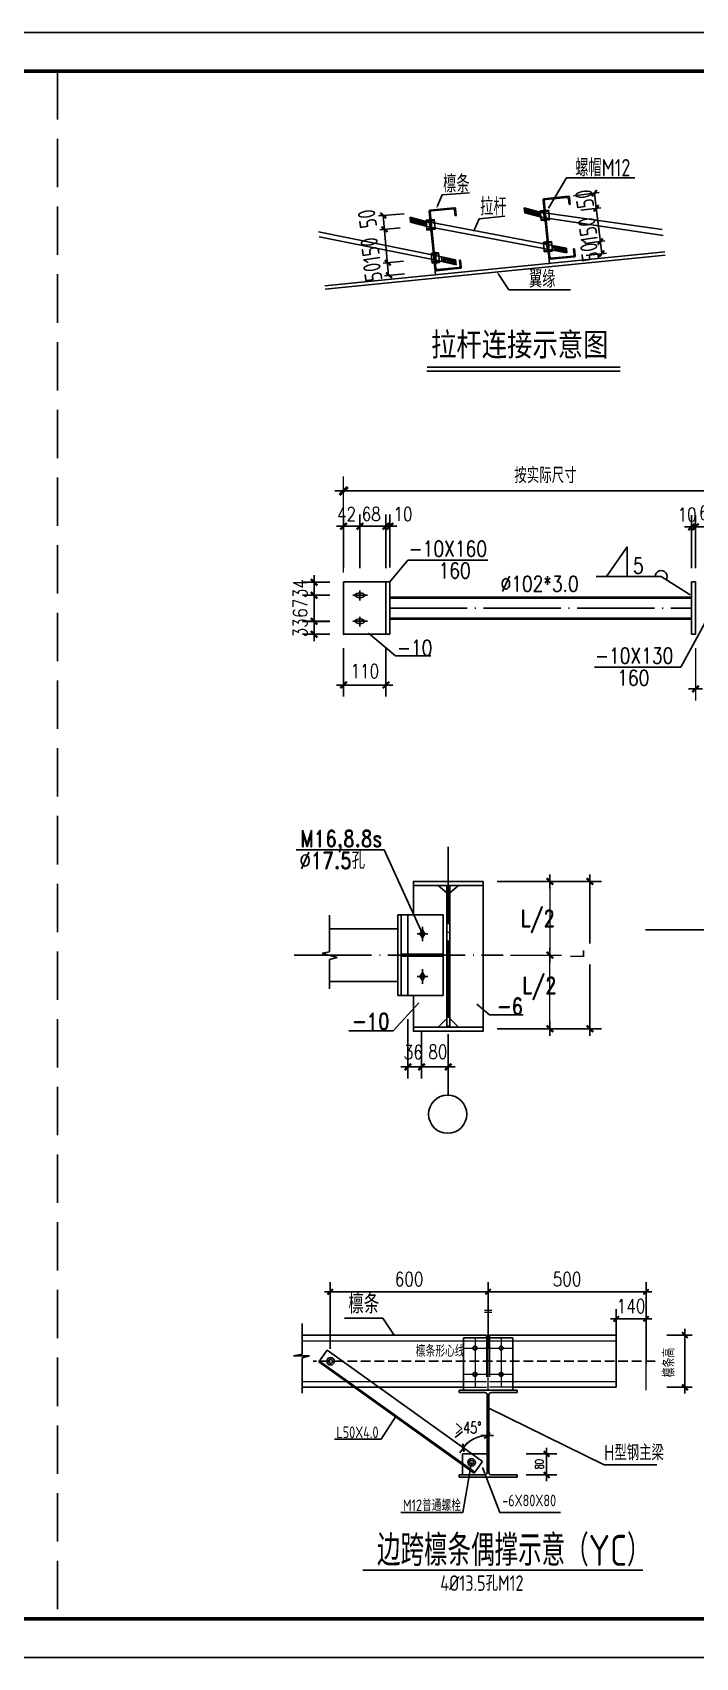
# Model space of a CAD drawing. Extents: x 69728788 to 149766163, y 20718153 to 43663798.
# Drawn here: x 74885297 to 74902431, y 20944646 to 20986646 of the extents above; entities that cross this region are included whole.
import ezdxf

# ---------------------------------------------------------------- set-up
doc = ezdxf.new("R2010")
doc.units = 0
doc.header["$LTSCALE"] = 1000
doc.header["$MEASUREMENT"] = 0
for name, pattern in [('CENTER', [2, 1.25, -0.25, 0.25, -0.25]), ('CENTERX2', [101.6, 63.5, -12.7, 12.7, -12.7]), ('DASH', [0.35, 0.25, -0.1]), ('DASHED2', [0.375, 0.25, -0.125]), ('DOTE', [2.42, 2, -0.2, 0.02, -0.2])]:
    doc.linetypes.add(name, pattern=pattern)
doc.layers.get('0').update_dxf_attribs({"linetype": 'CONTINUOUS'})
doc.layers.get('DEFPOINTS').update_dxf_attribs({"linetype": 'CONTINUOUS'})
for name, color, linetype in [('AXIS', 3, 'CONTINUOUS'), ('CENTER', 4, 'CENTER'), ('DOTE', 251, 'DOTE'), ('JC', 7, 'CONTINUOUS'), ('PUB_DIM', 3, 'CONTINUOUS'), ('PUB_TEXT', 7, 'CONTINUOUS'), ('PUB_TITLE', 4, 'CONTINUOUS'), ('一般文字', 6, 'CONTINUOUS'), ('卫浴', 7, 'CONTINUOUS'), ('尺寸', 3, 'CONTINUOUS')]:
    doc.layers.add(name, color=color, linetype=linetype)
doc.layers.add('系杆支撑', color=2, linetype='CONTINUOUS', lineweight=25)
doc.layers.add('轴线', color=1, linetype='CENTERX2', lineweight=13)
doc.styles.add('-楷体_GB2312', font='', dxfattribs={"width": 0.8})
doc.styles.add('_HZTXT', font='tssdeng.shx', dxfattribs={"width": 0.8, "bigfont": 'tssdchn.shx'})
doc.styles.add('DIM_FONT', font='SIMPLEX.shx', dxfattribs={"width": 0.8})
doc.styles.add('hztxt', font='romand_pkpm', dxfattribs={"bigfont": 'hztxt'})
doc.styles.add('TSSD_Dimension', font='Tssdeng.shx', dxfattribs={"width": 0.7, "bigfont": 'hztxt.shx'})
doc.styles.add('TSSD_Rein', font='atssdeng.shx', dxfattribs={"width": 0.7, "bigfont": 'atssdchn.shx'})
doc.styles.add('正文', font='romans.shx', dxfattribs={"width": 0.71, "bigfont": 'hztxt.shx'})
doc.styles.get('-楷体_GB2312').set_extended_font_data('SimSun')
doc.dimstyles.new('DIMN$0', dxfattribs={"dimtxt": 300, "dimasz": 1, "dimexe": 250, "dimexo": 300, "dimgap": 150, "dimtad": 1, "dimdec": 0, "dimdsep": 46, "dimtxsty": 'DIM_FONT', "dimblk": '_DIMX', "dimcen": 2.5, "dimclrt": 7, "dimadec": 0, "dimazin": 0, "dimtfac": 1, "dimtdec": 0, "dimtix": 1, "dimtmove": 2, "dimatfit": 3, "dimldrblk": '_DIMX', "dimfxl": 1, "dimtolj": 1, "dimtzin": 0, "dimarcsym": 0})
doc.dimstyles.new('副本(10)WGH', dxfattribs={"dimscale": 1.2, "dimtxt": 300, "dimasz": 1, "dimexe": 250, "dimexo": 300, "dimgap": 150, "dimtad": 1, "dimdec": 0, "dimlfac": 0.1, "dimzin": 0, "dimdsep": 46, "dimtxsty": 'DIM_FONT', "dimblk1": '_DIMX', "dimblk2": '_DIMX', "dimsah": 1, "dimcen": 0.09, "dimclrd": 3, "dimclre": 3, "dimclrt": 7, "dimadec": 0, "dimazin": 0, "dimtfac": 1, "dimtdec": 0, "dimtix": 1, "dimtmove": 2, "dimatfit": 3, "dimldrblk": '_DIMX', "dimfxl": 1, "dimtolj": 1, "dimtzin": 0, "dimarcsym": 0})

# ---------------------------------------------------------------- blocks, each defined once
blk = doc.blocks.new('_ArchTick')
at = {"color": 0, "linetype": 'ByBlock', "const_width": 0.4}
blk.add_lwpolyline([(-0.5, -0.5), (0.5, 0.5)], dxfattribs=at)
blk = doc.blocks.new('_DIMX')
blk.add_line((-150, 0), (150, 0))
at = {"const_width": 50}
blk.add_lwpolyline([(-70, -70), (70, 70)], dxfattribs=at)
blk = doc.blocks.new('*D445')
at = {"layer": 'DEFPOINTS', "color": 0, "ltscale": 100}
for p in [(74902331, 20973869), (74902331, 20972443), (74902431, 20972439)]:
    blk.add_point(p, dxfattribs=at)
at = {"layer": 'PUB_DIM', "color": 3, "lineweight": -2, "ltscale": 100}
for p, q in [((74902331, 20972803), (74902331, 20974169)), ((74902431, 20972799), (74902431, 20974169)), ((74902330, 20973869), (74902329, 20973869)), ((74902431, 20973869), (74902331, 20973869)), ((74902432, 20973869), (74902433, 20973869))]:
    blk.add_line(p, q, dxfattribs=at)
at = {"layer": 'PUB_DIM', "color": 3, "lineweight": -2, "ltscale": 100, "xscale": 1.2, "yscale": 1.2, "zscale": 1.2}
blk.add_blockref('_DIMX', (74902331, 20973869), dxfattribs=at)
at = {"layer": 'PUB_DIM', "color": 3, "lineweight": -2, "ltscale": 100, "xscale": 1.2, "yscale": 1.2, "zscale": 1.2, "rotation": 180}
blk.add_blockref('_DIMX', (74902431, 20973869), dxfattribs=at)
at = {"layer": 'PUB_DIM', "color": 7, "lineweight": 20, "ltscale": 100, "insert": (74902213, 20974184), "char_height": 360, "attachment_point": 5, "style": 'DIM_FONT'}
blk.add_mtext('\\A1;10', dxfattribs=at)
blk = doc.blocks.new('*D447')
at = {"layer": 'DEFPOINTS', "color": 0, "ltscale": 100}
for p in [(74902431, 20973869), (74902431, 20972439), (74903106, 20972439)]:
    blk.add_point(p, dxfattribs=at)
at = {"layer": 'PUB_DIM', "color": 3, "lineweight": -2, "ltscale": 100}
for p, q in [((74902431, 20972799), (74902431, 20974169)), ((74903106, 20972799), (74903106, 20974169)), ((74902430, 20973869), (74902428, 20973869)), ((74903106, 20973869), (74902431, 20973869)), ((74903107, 20973869), (74903108, 20973869))]:
    blk.add_line(p, q, dxfattribs=at)
at = {"layer": 'PUB_DIM', "color": 3, "lineweight": -2, "ltscale": 100, "xscale": 1.2, "yscale": 1.2, "zscale": 1.2}
blk.add_blockref('_DIMX', (74902431, 20973869), dxfattribs=at)
at = {"layer": 'PUB_DIM', "color": 3, "lineweight": -2, "ltscale": 100, "xscale": 1.2, "yscale": 1.2, "zscale": 1.2, "rotation": 180}
blk.add_blockref('_DIMX', (74903106, 20973869), dxfattribs=at)
at = {"layer": 'PUB_DIM', "color": 7, "lineweight": 20, "ltscale": 100, "insert": (74902768, 20974229), "char_height": 360, "attachment_point": 5, "style": 'DIM_FONT'}
blk.add_mtext('\\A1;68', dxfattribs=at)
blk = doc.blocks.new('*D448')
at = {"layer": 'DEFPOINTS', "color": 0, "ltscale": 100}
for p in [(74893337, 20971092), (74894432, 20971092), (74894432, 20969780)]:
    blk.add_point(p, dxfattribs=at)
at = {"layer": 'PUB_DIM', "color": 3, "lineweight": -2, "ltscale": 100}
for p, q in [((74893337, 20970732), (74893337, 20969480)), ((74894432, 20970732), (74894432, 20969480)), ((74893339, 20969780), (74894431, 20969780))]:
    blk.add_line(p, q, dxfattribs=at)
at = {"layer": 'PUB_DIM', "color": 3, "lineweight": -2, "ltscale": 100, "xscale": 1.2, "yscale": 1.2, "zscale": 1.2, "rotation": 180}
blk.add_blockref('_DIMX', (74893337, 20969780), dxfattribs=at)
at = {"layer": 'PUB_DIM', "color": 3, "lineweight": -2, "ltscale": 100, "xscale": 1.2, "yscale": 1.2, "zscale": 1.2}
blk.add_blockref('_DIMX', (74894432, 20969780), dxfattribs=at)
at = {"layer": 'PUB_DIM', "color": 7, "lineweight": 20, "ltscale": 100, "insert": (74893885, 20970140), "char_height": 360, "attachment_point": 5, "style": 'DIM_FONT'}
blk.add_mtext('\\A1;110', dxfattribs=at)
blk = doc.blocks.new('*D449')
at = {"layer": 'DEFPOINTS', "color": 0, "ltscale": 100}
for p in [(74892574, 20971425), (74893337, 20971425), (74893337, 20971092)]:
    blk.add_point(p, dxfattribs=at)
at = {"layer": 'PUB_DIM', "color": 3, "lineweight": -2, "ltscale": 100}
for p, q in [((74892977, 20971425), (74892274, 20971425)), ((74892977, 20971092), (74892274, 20971092)), ((74892574, 20971426), (74892574, 20971428)), ((74892574, 20971092), (74892574, 20971425)), ((74892574, 20971090), (74892574, 20971089))]:
    blk.add_line(p, q, dxfattribs=at)
at = {"layer": 'PUB_DIM', "color": 3, "lineweight": -2, "ltscale": 100, "xscale": 1.2, "yscale": 1.2, "zscale": 1.2}
for p, rotation in [((74892574, 20971425), 270), ((74892574, 20971092), 90)]:
    blk.add_blockref('_DIMX', p, dxfattribs=dict(at, rotation=rotation))
at = {"layer": 'PUB_DIM', "color": 7, "lineweight": 20, "ltscale": 100, "insert": (74892214, 20971258), "char_height": 360, "attachment_point": 5, "rotation": 90, "style": 'DIM_FONT'}
blk.add_mtext('\\A1;33', dxfattribs=at)
blk = doc.blocks.new('*D450')
at = {"layer": 'DEFPOINTS', "color": 0, "ltscale": 100}
for p in [(74893337, 20972101), (74892574, 20971427), (74893337, 20971427)]:
    blk.add_point(p, dxfattribs=at)
at = {"layer": 'PUB_DIM', "color": 3, "lineweight": -2, "ltscale": 100}
for p, q in [((74892977, 20972101), (74892274, 20972101)), ((74892574, 20972102), (74892574, 20972103)), ((74892574, 20972101), (74892574, 20971427)), ((74892977, 20971427), (74892274, 20971427)), ((74892574, 20971426), (74892574, 20971425))]:
    blk.add_line(p, q, dxfattribs=at)
at = {"layer": 'PUB_DIM', "color": 3, "lineweight": -2, "ltscale": 100, "xscale": 1.2, "yscale": 1.2, "zscale": 1.2}
for p, rotation in [((74892574, 20972101), 270), ((74892574, 20971427), 90)]:
    blk.add_blockref('_DIMX', p, dxfattribs=dict(at, rotation=rotation))
at = {"layer": 'PUB_DIM', "color": 7, "lineweight": 20, "ltscale": 100, "insert": (74892214, 20971764), "char_height": 360, "attachment_point": 5, "rotation": 90, "style": 'DIM_FONT'}
blk.add_mtext('\\A1;67', dxfattribs=at)
blk = doc.blocks.new('*D451')
at = {"layer": 'DEFPOINTS', "color": 0, "ltscale": 100}
for p in [(74893337, 20972439), (74892574, 20972101), (74893337, 20972101)]:
    blk.add_point(p, dxfattribs=at)
at = {"layer": 'PUB_DIM', "color": 3, "lineweight": -2, "ltscale": 100}
for p, q in [((74892977, 20972439), (74892274, 20972439)), ((74892574, 20972440), (74892574, 20972441)), ((74892574, 20972439), (74892574, 20972101)), ((74892977, 20972101), (74892274, 20972101)), ((74892574, 20972100), (74892574, 20972098))]:
    blk.add_line(p, q, dxfattribs=at)
at = {"layer": 'PUB_DIM', "color": 3, "lineweight": -2, "ltscale": 100, "xscale": 1.2, "yscale": 1.2, "zscale": 1.2}
for p, rotation in [((74892574, 20972439), 270), ((74892574, 20972101), 90)]:
    blk.add_blockref('_DIMX', p, dxfattribs=dict(at, rotation=rotation))
at = {"layer": 'PUB_DIM', "color": 7, "lineweight": 20, "ltscale": 100, "insert": (74892214, 20972270), "char_height": 360, "attachment_point": 5, "rotation": 90, "style": 'DIM_FONT'}
blk.add_mtext('\\A1;34', dxfattribs=at)
blk = doc.blocks.new('*D452')
at = {"layer": 'DEFPOINTS', "color": 0, "ltscale": 100}
for p in [(74894432, 20973885), (74893757, 20972439), (74894432, 20972439)]:
    blk.add_point(p, dxfattribs=at)
at = {"layer": 'PUB_DIM', "color": 3, "lineweight": -2, "ltscale": 100}
for p, q in [((74893757, 20972799), (74893757, 20974185)), ((74894432, 20972799), (74894432, 20974185)), ((74893759, 20973885), (74894431, 20973885))]:
    blk.add_line(p, q, dxfattribs=at)
at = {"layer": 'PUB_DIM', "color": 3, "lineweight": -2, "ltscale": 100, "xscale": 1.2, "yscale": 1.2, "zscale": 1.2, "rotation": 180}
blk.add_blockref('_DIMX', (74893757, 20973885), dxfattribs=at)
at = {"layer": 'PUB_DIM', "color": 3, "lineweight": -2, "ltscale": 100, "xscale": 1.2, "yscale": 1.2, "zscale": 1.2}
blk.add_blockref('_DIMX', (74894432, 20973885), dxfattribs=at)
at = {"layer": 'PUB_DIM', "color": 7, "lineweight": 20, "ltscale": 100, "insert": (74894051, 20974200), "char_height": 360, "attachment_point": 5, "style": 'DIM_FONT'}
blk.add_mtext('\\A1;68', dxfattribs=at)
blk = doc.blocks.new('*D453')
at = {"layer": 'DEFPOINTS', "color": 0, "ltscale": 100}
for p in [(74893757, 20973885), (74893334, 20972439), (74893757, 20972439)]:
    blk.add_point(p, dxfattribs=at)
at = {"layer": 'PUB_DIM', "color": 3, "lineweight": -2, "ltscale": 100}
for p, q in [((74893334, 20972799), (74893334, 20974185)), ((74893757, 20972799), (74893757, 20974185)), ((74893336, 20973885), (74893756, 20973885))]:
    blk.add_line(p, q, dxfattribs=at)
at = {"layer": 'PUB_DIM', "color": 3, "lineweight": -2, "ltscale": 100, "xscale": 1.2, "yscale": 1.2, "zscale": 1.2, "rotation": 180}
blk.add_blockref('_DIMX', (74893334, 20973885), dxfattribs=at)
at = {"layer": 'PUB_DIM', "color": 3, "lineweight": -2, "ltscale": 100, "xscale": 1.2, "yscale": 1.2, "zscale": 1.2}
blk.add_blockref('_DIMX', (74893757, 20973885), dxfattribs=at)
at = {"layer": 'PUB_DIM', "color": 7, "lineweight": 20, "ltscale": 100, "insert": (74893411, 20974200), "char_height": 360, "attachment_point": 5, "style": 'DIM_FONT'}
blk.add_mtext('\\A1;42', dxfattribs=at)
blk = doc.blocks.new('*D454')
at = {"layer": 'DEFPOINTS', "color": 0, "ltscale": 100}
for p in [(74894432, 20973885), (74894432, 20972460), (74894532, 20972456)]:
    blk.add_point(p, dxfattribs=at)
at = {"layer": 'PUB_DIM', "color": 3, "lineweight": -2, "ltscale": 100}
for p, q in [((74894432, 20972820), (74894432, 20974185)), ((74894532, 20972816), (74894532, 20974185)), ((74894431, 20973885), (74894430, 20973885)), ((74894532, 20973885), (74894432, 20973885)), ((74894533, 20973885), (74894535, 20973885))]:
    blk.add_line(p, q, dxfattribs=at)
at = {"layer": 'PUB_DIM', "color": 3, "lineweight": -2, "ltscale": 100, "xscale": 1.2, "yscale": 1.2, "zscale": 1.2}
blk.add_blockref('_DIMX', (74894432, 20973885), dxfattribs=at)
at = {"layer": 'PUB_DIM', "color": 3, "lineweight": -2, "ltscale": 100, "xscale": 1.2, "yscale": 1.2, "zscale": 1.2, "rotation": 180}
blk.add_blockref('_DIMX', (74894532, 20973885), dxfattribs=at)
at = {"layer": 'PUB_DIM', "color": 7, "lineweight": 20, "ltscale": 100, "insert": (74894872, 20974200), "char_height": 360, "attachment_point": 5, "style": 'DIM_FONT'}
blk.add_mtext('\\A1;10', dxfattribs=at)
blk = doc.blocks.new('*D455')
at = {"layer": 'DEFPOINTS', "color": 0, "ltscale": 100}
for p in [(74894997, 20961502), (74895354, 20961165), (74895354, 20959911)]:
    blk.add_point(p, dxfattribs=at)
at = {"layer": 'PUB_DIM', "color": 3, "lineweight": -2, "ltscale": 100}
for p, q in [((74894997, 20961142), (74894997, 20959611)), ((74895354, 20960805), (74895354, 20959611)), ((74894996, 20959911), (74894995, 20959911)), ((74894997, 20959911), (74895354, 20959911)), ((74895355, 20959911), (74895357, 20959911))]:
    blk.add_line(p, q, dxfattribs=at)
at = {"layer": 'PUB_DIM', "color": 3, "lineweight": -2, "ltscale": 100, "xscale": 1.2, "yscale": 1.2, "zscale": 1.2}
blk.add_blockref('_DIMX', (74894997, 20959911), dxfattribs=at)
at = {"layer": 'PUB_DIM', "color": 3, "lineweight": -2, "ltscale": 100, "xscale": 1.2, "yscale": 1.2, "zscale": 1.2, "rotation": 180}
blk.add_blockref('_DIMX', (74895354, 20959911), dxfattribs=at)
at = {"layer": 'PUB_DIM', "color": 7, "lineweight": 20, "ltscale": 100, "insert": (74895138, 20960293), "char_height": 360, "attachment_point": 5, "style": 'DIM_FONT'}
blk.add_mtext('\\A1;36', dxfattribs=at)
blk = doc.blocks.new('*D456')
at = {"layer": 'DEFPOINTS', "color": 0, "ltscale": 100}
for p in [(74895354, 20960809), (74896043, 20960832), (74895354, 20959911)]:
    blk.add_point(p, dxfattribs=at)
at = {"layer": 'PUB_DIM', "color": 3, "lineweight": -2, "ltscale": 100}
for p, q in [((74895354, 20960449), (74895354, 20959611)), ((74896043, 20960472), (74896043, 20959611)), ((74896042, 20959911), (74895355, 20959911))]:
    blk.add_line(p, q, dxfattribs=at)
at = {"layer": 'PUB_DIM', "color": 3, "lineweight": -2, "ltscale": 100, "xscale": 1.2, "yscale": 1.2, "zscale": 1.2, "rotation": 180}
blk.add_blockref('_DIMX', (74895354, 20959911), dxfattribs=at)
at = {"layer": 'PUB_DIM', "color": 3, "lineweight": -2, "ltscale": 100, "xscale": 1.2, "yscale": 1.2, "zscale": 1.2}
blk.add_blockref('_DIMX', (74896043, 20959911), dxfattribs=at)
at = {"layer": 'PUB_DIM', "color": 7, "lineweight": 20, "ltscale": 100, "insert": (74895772, 20960301), "char_height": 360, "attachment_point": 5, "style": 'DIM_FONT'}
blk.add_mtext('\\A1;80', dxfattribs=at)
blk = doc.blocks.new('*D479')
at = {"layer": 'DEFPOINTS', "color": 0}
for p in [(74896943, 20964705), (74896943, 20960897), (74899700, 20960897)]:
    blk.add_point(p, dxfattribs=at)
at = {"layer": '卫浴', "color": 3, "lineweight": -2}
for p, q in [((74897303, 20964705), (74900000, 20964705)), ((74899700, 20964703), (74899700, 20963098)), ((74899700, 20960898), (74899700, 20962558)), ((74897303, 20960897), (74900000, 20960897))]:
    blk.add_line(p, q, dxfattribs=at)
at = {"layer": '卫浴', "color": 3, "lineweight": -2, "xscale": 1.2, "yscale": 1.2, "zscale": 1.2}
for p, rotation in [((74899700, 20964705), 90), ((74899700, 20960897), 270)]:
    blk.add_blockref('_DIMX', p, dxfattribs=dict(at, rotation=rotation))
at = {"layer": '卫浴', "color": 7, "lineweight": 25, "insert": (74899376, 20962828), "char_height": 360, "attachment_point": 5, "rotation": 90, "style": 'DIM_FONT'}
blk.add_mtext('\\A1;{\\fArial|b0|i0|c0|p32;L}', dxfattribs=at)
blk = doc.blocks.new('*D460')
at = {"layer": 'AXIS', "color": 0, "lineweight": -2}
for p, q in [((74897071, 20952622), (74897071, 20954347)), ((74901152, 20952622), (74901152, 20954347)), ((74901151, 20954097), (74897072, 20954097))]:
    blk.add_line(p, q, dxfattribs=at)
at = {"layer": 'DEFPOINTS', "color": 0}
for p in [(74897071, 20954097), (74897071, 20952322), (74901152, 20952322)]:
    blk.add_point(p, dxfattribs=at)
at = {"layer": 'AXIS', "color": 0, "lineweight": -2, "rotation": 180}
blk.add_blockref('_DIMX', (74897071, 20954097), dxfattribs=at)
at = {"layer": 'AXIS', "color": 0, "lineweight": -2}
blk.add_blockref('_DIMX', (74901152, 20954097), dxfattribs=at)
at = {"layer": 'AXIS', "color": 7, "insert": (74899111, 20954427), "char_height": 360, "attachment_point": 5, "style": 'DIM_FONT'}
blk.add_mtext('\\A1;500', dxfattribs=at)
blk = doc.blocks.new('*D462')
at = {"layer": 'AXIS', "color": 0, "lineweight": -2}
for p, q in [((74900380, 20953398), (74900379, 20953398)), ((74900381, 20952248), (74900381, 20953648)), ((74900381, 20953398), (74901152, 20953398)), ((74901152, 20952248), (74901152, 20953648)), ((74901153, 20953398), (74901154, 20953398))]:
    blk.add_line(p, q, dxfattribs=at)
at = {"layer": 'DEFPOINTS', "color": 0}
for p in [(74901152, 20953398), (74900381, 20951948), (74901152, 20951948)]:
    blk.add_point(p, dxfattribs=at)
at = {"layer": 'AXIS', "color": 0, "lineweight": -2}
blk.add_blockref('_DIMX', (74900381, 20953398), dxfattribs=at)
at = {"layer": 'AXIS', "color": 0, "lineweight": -2, "rotation": 180}
blk.add_blockref('_DIMX', (74901152, 20953398), dxfattribs=at)
at = {"layer": 'AXIS', "color": 7, "insert": (74900766, 20953728), "char_height": 360, "attachment_point": 5, "style": 'DIM_FONT'}
blk.add_mtext('\\A1;140', dxfattribs=at)

msp = doc.modelspace()

# ---------------------------------------------------------------- hatches: boundary and pattern name
at = {"layer": '系杆支撑'}
h = msp.add_hatch(color=256, dxfattribs=at)
h.paths.add_polyline_path([(74895373.4, 20963449.7), (74895310.1, 20963346.9), (74895373.4, 20963346.9)])
h.paths.add_polyline_path([(74895399.3, 20963407.6), (74895373.4, 20963449.7), (74895373.4, 20963351.7)])
h.paths.add_polyline_path([(74895399.3, 20963407.6), (74895373.4, 20963351.7), (74895373.4, 20963346.9), (74895436.6, 20963346.9)])
h.paths.add_polyline_path([(74895436.6, 20963346.9), (74895373.4, 20963346.9), (74895373.4, 20963244.1)])
h.paths.add_polyline_path([(74895373.4, 20963346.9), (74895310.1, 20963346.9), (74895373.4, 20963244.1)])
h = msp.add_hatch(color=256, dxfattribs=at)
h.paths.add_polyline_path([(74895373.4, 20962349.6), (74895310.1, 20962246.8), (74895373.4, 20962246.8)])
h.paths.add_polyline_path([(74895399.3, 20962307.4), (74895373.4, 20962349.6), (74895373.4, 20962251.5)])
h.paths.add_polyline_path([(74895399.3, 20962307.4), (74895373.4, 20962251.5), (74895373.4, 20962246.8), (74895436.6, 20962246.8)])
h.paths.add_polyline_path([(74895436.6, 20962246.8), (74895373.4, 20962246.8), (74895373.4, 20962144)])
h.paths.add_polyline_path([(74895373.4, 20962246.8), (74895310.1, 20962246.8), (74895373.4, 20962144)])

# ---------------------------------------------------------------- linework, layer by layer
at = {"color": 8, "linetype": 'DASH', "ltscale": 5}
msp.add_line((74885940.2, 20985645.6), (74885940.2, 20945645.6), dxfattribs=at)
for p, q in [((74898773.5, 20981137.3), (74898777.5, 20981012.5)), ((74898805.2, 20981131.4), (74898809.2, 20981006.5)), ((74898836.6, 20981125.4), (74898840.6, 20981000.6)), ((74898864.7, 20981120.2), (74898868.7, 20980995.3)), ((74898892.1, 20981115), (74898896.1, 20980990.1)), ((74898923.1, 20981109.2), (74898927.1, 20980984.3)), ((74898945.4, 20981105), (74898949.4, 20980980.1)), ((74898986.7, 20981097.2), (74898990.7, 20980972.3)), ((74899017.6, 20981091.4), (74899021.6, 20980966.5)), ((74899060.7, 20981083.2), (74899064.7, 20980958.4)), ((74899101.3, 20981075.6), (74899105.3, 20980950.7)), ((74900133.6, 20972582.5), (74900667.6, 20973354.6)), ((74900667.6, 20973354.6), (74900667.6, 20972582.5)), ((74894532.1, 20972443.5), (74894994.4, 20973006.8)), ((74894994.4, 20973006.8), (74897068, 20973006.8)), ((74893337.4, 20972443.5), (74894432.4, 20972443.5)), ((74893337.4, 20971091.5), (74893337.4, 20972443.5)), ((74894432.4, 20972443.5), (74894432.4, 20971091.5)), ((74894532.1, 20972443.5), (74894432.4, 20972443.5)), ((74894532.1, 20971091.5), (74894532.1, 20972443.5)), ((74901542, 20972582.5), (74899861.6, 20972582.5)), ((74902289.4, 20972113.7), (74901542, 20972582.5)), ((74902331.1, 20971091.5), (74902331.1, 20972443.5)), ((74902331.1, 20972443.5), (74902430.9, 20972443.5)), ((74902430.9, 20972443.5), (74902430.9, 20971091.5)), ((74894432.4, 20971478.2), (74894432.4, 20972055.4)), ((74894432.4, 20971478.2), (74894432.4, 20972055.4)), ((74894532.1, 20972055.4), (74902331.1, 20972055.4)), ((74894532.1, 20972028.6), (74902331.1, 20972028.6)), ((74902430.9, 20971478.2), (74902430.9, 20972055.4)), ((74902430.9, 20971478.2), (74902430.9, 20972055.4)), ((74894532.1, 20971505.1), (74902331.1, 20971505.1)), ((74894532.1, 20971478.2), (74902331.1, 20971478.2)), ((74902047.8, 20970242.9), (74902720.8, 20971478)), ((74893337.4, 20971091.5), (74894432.4, 20971091.5)), ((74893978.6, 20971119.6), (74894680.7, 20970534.5)), ((74894429.4, 20971091.5), (74894532.1, 20971091.5)), ((74902433.9, 20971091.5), (74902331.1, 20971091.5)), ((74895593.6, 20970534.5), (74894680.7, 20970534.5)), ((74899823.6, 20970242.9), (74902047.8, 20970242.9)), ((74892107.2, 20965518.8), (74894388, 20965518.8)), ((74894388, 20965518.8), (74895373.4, 20963346.9)), ((74895142.9, 20963842), (74895142.9, 20964704.6)), ((74895142.9, 20964596.6), (74895142.9, 20964619.5)), ((74896004, 20964412.1), (74895784, 20964596.6)), ((74896082, 20964596.6), (74896004, 20964596.6)), ((74896082, 20964412.1), (74896302.1, 20964596.6)), ((74896943.2, 20964596.6), (74896943.2, 20960896.5)), ((74895279.1, 20961567.4), (74894616.8, 20960846)), ((74895142.9, 20961751.7), (74895142.9, 20960896.5)), ((74896781, 20961531), (74897103.1, 20961255.2)), ((74896004, 20961159.8), (74895784, 20960939.8)), ((74896082, 20961159.8), (74896302.1, 20960939.8)), ((74897103.1, 20961255.2), (74897974, 20961255.2)), ((74894616.8, 20960846), (74893474.6, 20960846)), ((74896082, 20960939.8), (74896004, 20960939.8)), ((74892262, 20953274.2), (74892262, 20952484.8)), ((74892262, 20952978.5), (74897033.3, 20952978.5)), ((74897033.3, 20952978.5), (74897033.3, 20952903.5)), ((74897108.3, 20952978.5), (74900380.8, 20952978.5)), ((74897108.3, 20952978.5), (74897108.3, 20952903.5)), ((74892695, 20952284.5), (74892914.2, 20952588.7)), ((74892914.2, 20952588.7), (74896927.8, 20949711.4)), ((74896433.3, 20952903.5), (74897708.3, 20952903.5)), ((74896433.3, 20952903.5), (74896433.3, 20951553.5)), ((74897708.3, 20952903.5), (74897708.3, 20951553.5)), ((74892262, 20952484.8), (74892043.9, 20952443.9)), ((74892043.9, 20952443.9), (74892452.7, 20952443.9)), ((74892452.7, 20952443.9), (74892262, 20952389.5)), ((74892262, 20952389.5), (74892262, 20951477.5)), ((74892695, 20952284.5), (74896708.6, 20949407.2)), ((74892712.6, 20952308.8), (74896726.1, 20949431.5)), ((74892262, 20951628.5), (74896433.3, 20951628.5)), ((74896320.8, 20951553.5), (74897820.8, 20951553.5)), ((74896320.8, 20951493.5), (74896320.8, 20951553.5)), ((74896320.8, 20951493.5), (74896988.3, 20951493.5)), ((74897048.3, 20951433.5), (74897048.3, 20949423.4)), ((74897093.3, 20951433.5), (74897093.3, 20949423.4)), ((74897153.3, 20951493.5), (74897820.8, 20951493.5)), ((74897708.3, 20951628.5), (74900380.8, 20951628.5)), ((74897820.8, 20951553.5), (74897820.8, 20951493.5)), ((74896406, 20950485.7), (74896217.7, 20950333.3)), ((74897048.3, 20949906.8), (74896411.7, 20949906.8)), ((74896411.7, 20949906.8), (74896411.7, 20949363.4)), ((74896927.8, 20949711.4), (74896708.6, 20949407.2)), ((74896320.8, 20949363.4), (74896988.3, 20949363.4)), ((74896320.8, 20949303.4), (74896320.8, 20949363.4)), ((74896320.8, 20949303.4), (74897820.8, 20949303.4)), ((74897153.3, 20949363.4), (74897820.8, 20949363.4)), ((74897820.8, 20949303.4), (74897820.8, 20949363.4)), ((74893831, 20946901.2), (74901071.5, 20946901.2))]:
    msp.add_line(p, q)
at = {"color": 3}
for p, q in [((74892976.7, 20962882.8), (74892784.9, 20962853.9)), ((74892784.9, 20962853.9), (74893166.8, 20962739)), ((74893166.8, 20962739), (74892976.7, 20962690))]:
    msp.add_line(p, q, dxfattribs=at)
at = {"ltscale": 100}
for p, q in [((74900380.8, 20952978.5), (74900380.8, 20951628.5)), ((74900074, 20949624.3), (74897093.3, 20951093.6))]:
    msp.add_line(p, q, dxfattribs=at)
at = {"linetype": 'DASH'}
msp.add_line((74901386.3, 20952303.5), (74892554.3, 20952303.5), dxfattribs=at)
msp.add_lwpolyline([(74896004, 20960939.8), (74895142.9, 20960939.8), (74895142.9, 20960831.8), (74896943.2, 20960831.8), (74896943.2, 20960939.8), (74896082, 20960939.8), (74896082, 20964596.6), (74896943.2, 20964596.6), (74896943.2, 20964704.6), (74895142.9, 20964704.6), (74895142.9, 20964596.6), (74896004, 20964596.6)], close=True)
at = {"const_width": 33.3}
msp.add_lwpolyline([(74893831, 20946901.2), (74901071.5, 20946901.2)], dxfattribs=at)
for centre, radius in [((74896026.4, 20958687.5), 493.7), ((74896733.3, 20952641), 52.5), ((74897408.3, 20952641), 52.5), ((74892999.3, 20952303.5), 97.4), ((74892999.3, 20952303.5), 52.5), ((74896733.3, 20951966), 52.5), ((74897408.3, 20951966), 52.5), ((74896643.9, 20949688.9), 97.4), ((74896643.9, 20949688.9), 52.5)]:
    msp.add_circle(centre, radius)
for centre, radius, start, end in [((74901542, 20972582.5), 154.4, 327.90458, 180), ((74896988.3, 20951433.5), 60, 0, 90), ((74897153.3, 20951433.5), 60, 90, 180), ((74896988.3, 20949423.4), 60, 270, 0), ((74897153.3, 20949423.4), 60, 180, 270)]:
    msp.add_arc(centre, radius, start, end)
msp.add_point((74893337.4, 20971091.5))
at = {"layer": 'AXIS', "color": 7, "linetype": 'Continuous'}
for p, q in [((74898628.3, 20982107.7), (74899099.7, 20982886.7)), ((74899099.7, 20982886.7), (74900864.2, 20982886.7)), ((74899139.5, 20982412), (74898523.2, 20982350.4)), ((74899116, 20982383.3), (74898552, 20982326.9)), ((74899174, 20982383.8), (74899191.8, 20982206.2)), ((74899281.4, 20982426.1), (74899938.6, 20982507)), ((74899818, 20982492.1), (74899865.1, 20982102)), ((74894900, 20981963.1), (74894240.5, 20981905.4)), ((74895549.3, 20982021.4), (74895713.3, 20980381.4)), ((74896193.8, 20982117.4), (74895577.5, 20982055.8)), ((74895578, 20981997.9), (74895723.2, 20980545.9)), ((74896170.3, 20982088.7), (74895606.2, 20982032.3)), ((74896204.8, 20982060.5), (74896219.9, 20981909.1)), ((74896228.3, 20982089.2), (74896246, 20981911.7)), ((74898003.9, 20982110.8), (74898016.4, 20981985.5)), ((74898003.9, 20982110.8), (74898507.6, 20981979.5)), ((74898016.4, 20981985.5), (74898520.1, 20981854.1)), ((74898034.6, 20982102.8), (74898047.1, 20981977.5)), ((74898073.4, 20982091.9), (74898085.9, 20981966.5)), ((74898106.3, 20982084.1), (74898118.8, 20981958.8)), ((74898141.5, 20982074.2), (74898154, 20981948.8)), ((74898180.6, 20982064.7), (74898193.1, 20981939.4)), ((74898219.7, 20982054.5), (74898232.3, 20981929.2)), ((74898253.7, 20982045.7), (74898266.2, 20981920.3)), ((74898287, 20982037), (74898299.5, 20981911.7)), ((74898320.4, 20982027.6), (74898332.9, 20981902.2)), ((74898355.8, 20982017.6), (74898368.4, 20981892.2)), ((74898390.1, 20982007.9), (74898402.6, 20981882.6)), ((74898501.3, 20982042.1), (74898417.8, 20982033.8)), ((74898417.8, 20982033.8), (74898442.8, 20981783.1)), ((74898504.5, 20982010.8), (74898420.9, 20982002.4)), ((74898495, 20982315.9), (74898659, 20980676)), ((74898520.1, 20982065.1), (74898499.2, 20982063)), ((74898499.2, 20982063), (74898528.5, 20981770.6)), ((74898523.8, 20982292.4), (74898668.9, 20980840.5)), ((74898528.5, 20981981.6), (74901568.3, 20981556.2)), ((74898548.3, 20982046.8), (74898631.9, 20982055.2)), ((74898551.5, 20982015.5), (74898635, 20982023.9)), ((74898631.9, 20982055.2), (74898657, 20981804.5)), ((74899150.5, 20982355.1), (74899165.6, 20982203.6)), ((74899191.8, 20982206.2), (74899165.6, 20982203.6)), ((74899463.8, 20982052.6), (74899985.7, 20982116.9)), ((74899865.1, 20982102), (74899912.2, 20981711.9)), ((74894796.5, 20981592.9), (74894272.7, 20981547.1)), ((74894361.5, 20981916), (74894500.9, 20980365.7)), ((74895052.9, 20981868.6), (74895065.4, 20981743.3)), ((74895052.9, 20981868.6), (74895556.6, 20981737.2)), ((74895065.4, 20981743.3), (74895569.1, 20981611.9)), ((74895083.6, 20981860.6), (74895096.1, 20981735.3)), ((74895122.4, 20981849.6), (74895135, 20981724.3)), ((74895155.4, 20981840.3), (74895167.9, 20981715)), ((74895190.6, 20981830.4), (74895203.2, 20981705.1)), ((74895229.8, 20981819.4), (74895242.3, 20981694)), ((74895269, 20981808.3), (74895281.5, 20981682.9)), ((74895302.8, 20981798.7), (74895315.3, 20981673.4)), ((74895335.9, 20981789.4), (74895348.4, 20981664.1)), ((74895369.3, 20981780), (74895381.8, 20981654.6)), ((74895404.7, 20981770), (74895417.3, 20981644.6)), ((74895439, 20981760.3), (74895451.5, 20981635)), ((74895550.3, 20981799.9), (74895466.8, 20981791.6)), ((74895466.8, 20981791.6), (74895491.8, 20981540.9)), ((74895553.5, 20981768.6), (74895469.9, 20981760.2)), ((74895572.3, 20981580.6), (74895488.7, 20981572.2)), ((74895575.4, 20981549.2), (74895491.8, 20981540.9)), ((74895569.1, 20981822.9), (74895548.3, 20981820.8)), ((74895548.3, 20981820.8), (74895577.5, 20981528.3)), ((74895577.5, 20981739.3), (74899101.3, 20981075.6)), ((74895598.4, 20981530.4), (74895577.5, 20981528.3)), ((74895590, 20981614), (74899105.3, 20980950.7)), ((74895597.4, 20981804.6), (74895680.9, 20981813)), ((74895600.5, 20981773.3), (74895684, 20981781.6)), ((74895619.3, 20981585.3), (74895702.8, 20981593.6)), ((74895622.4, 20981553.9), (74895706, 20981562.3)), ((74895680.9, 20981813), (74895706, 20981562.3)), ((74896246, 20981911.7), (74896219.9, 20981909.1)), ((74898523.3, 20981822.8), (74898439.7, 20981814.4)), ((74898526.4, 20981791.4), (74898442.8, 20981783.1)), ((74898549.4, 20981772.6), (74898528.5, 20981770.6)), ((74898541, 20981856.2), (74901593.7, 20981398.7)), ((74898570.3, 20981827.5), (74898653.8, 20981835.8)), ((74898573.4, 20981796.1), (74898657, 20981804.5)), ((74899912.2, 20981711.9), (74900006.4, 20980931.6)), ((74892686.6, 20981492.4), (74895715.8, 20980884)), ((74892702.1, 20981367.3), (74895728.3, 20980758.6)), ((74898582.1, 20981233.9), (74898498.6, 20981225.5)), ((74898498.6, 20981225.5), (74898523.6, 20980974.9)), ((74898585.3, 20981202.6), (74898501.7, 20981194.2)), ((74898600.9, 20981256.9), (74898580, 20981254.8)), ((74898580, 20981254.8), (74898609.3, 20980962.3)), ((74898629.1, 20981238.6), (74898712.7, 20981247)), ((74898632.3, 20981207.3), (74898715.8, 20981215.6)), ((74898712.7, 20981247), (74898737.8, 20980996.3)), ((74899567.6, 20981192.7), (74900089.5, 20981257)), ((74892850, 20980095.1), (74901634.7, 20980973.5)), ((74892859.3, 20980011.6), (74901643.8, 20980890)), ((74894881.3, 20980732.2), (74894357.5, 20980686.4)), ((74895683.4, 20980944.1), (74895599.8, 20980935.7)), ((74895599.8, 20980935.7), (74895624.9, 20980685)), ((74895686.5, 20980912.7), (74895603, 20980904.4)), ((74895705.3, 20980724.7), (74895621.8, 20980716.3)), ((74895708.5, 20980693.4), (74895624.9, 20980685)), ((74895686.5, 20980965.5), (74895707.4, 20980967.6)), ((74895707.4, 20980967.6), (74895736.7, 20980675.1)), ((74895709.5, 20980946.7), (74895793.1, 20980955)), ((74895712.6, 20980915.3), (74895796.2, 20980923.7)), ((74895715.8, 20980884), (74896232, 20980767.6)), ((74895728.3, 20980758.6), (74896244.5, 20980642.3)), ((74895731.4, 20980727.3), (74895815, 20980735.7)), ((74895734.6, 20980696), (74895818.1, 20980704.3)), ((74895793.1, 20980955), (74895818.1, 20980704.3)), ((74895864.9, 20980850.4), (74895877.5, 20980725)), ((74895912.3, 20980839.7), (74895924.9, 20980714.3)), ((74895955.1, 20980830.1), (74895967.6, 20980704.7)), ((74896001.4, 20980819.6), (74896013.9, 20980694.3)), ((74896041.1, 20980810.7), (74896053.7, 20980685.3)), ((74896090.6, 20980799.5), (74896103.2, 20980674.2)), ((74896128.8, 20980790.9), (74896141.4, 20980665.6)), ((74896165.2, 20980782.7), (74896177.7, 20980657.4)), ((74896197.9, 20980775.3), (74896210.5, 20980650)), ((74896232, 20980767.6), (74896244.5, 20980642.3)), ((74896334.8, 20980760.1), (74896360.9, 20980762.7)), ((74896334.8, 20980760.1), (74896349.9, 20980608.6)), ((74896360.9, 20980762.7), (74896378.7, 20980585.1)), ((74898604.1, 20981014.5), (74898520.5, 20981006.2)), ((74898607.2, 20980983.2), (74898523.6, 20980974.9)), ((74898630.2, 20980964.4), (74898609.3, 20980962.3)), ((74898651.1, 20981019.2), (74898734.6, 20981027.6)), ((74898654.2, 20980987.9), (74898737.8, 20980996.3)), ((74899296.2, 20980845.2), (74898679.9, 20980783.5)), ((74899267.5, 20980868.7), (74898703.4, 20980812.3)), ((74899280.5, 20981054.6), (74899306.6, 20981057.2)), ((74899280.5, 20981054.6), (74899295.7, 20980903.1)), ((74899306.6, 20981057.2), (74899324.4, 20980879.6)), ((74899605.1, 20980882.2), (74900127, 20980946.4)), ((74894913.9, 20980405.9), (74894390.1, 20980360)), ((74895713.3, 20980381.4), (74895650.6, 20980375.1)), ((74895715.8, 20980673), (74895736.7, 20980675.1)), ((74896350.5, 20980550.6), (74895734.2, 20980489)), ((74896321.7, 20980574.1), (74895757.7, 20980517.7)), ((74897603.1, 20979995.4), (74897337.7, 20980396.4)), ((74898659, 20980676), (74898596.3, 20980669.7)), ((74897603.1, 20979995.4), (74899197.1, 20979995.4))]:
    msp.add_line(p, q, dxfattribs=at)
for points in [[(74895763, 20982163), (74895880.4, 20982452.6), (74896589.8, 20982502.4)], [(74896723.8, 20981554.2), (74896839.8, 20981829.6), (74897502.1, 20981895.8)]]:
    msp.add_lwpolyline(points, dxfattribs=at)
at = {"layer": 'AXIS', "color": 7, "linetype": 'Continuous', "const_width": 46.7, "elevation": 1564.9}
msp.add_lwpolyline([(74895490.2, 20977993.6), (74900487.9, 20977993.6)], dxfattribs=at)
at = {"layer": 'AXIS', "color": 7, "linetype": 'Continuous', "elevation": 1564.9}
msp.add_lwpolyline([(74895490.2, 20977893.6), (74900487.9, 20977893.6)], dxfattribs=at)
at = {"layer": 'AXIS', "color": 7, "linetype": 'Continuous'}
for centre, start, end in [((74899119.2, 20982351.9), 5.71, 95.71), ((74899142.7, 20982380.7), 5.71, 95.71), ((74895580.6, 20982024.5), 95.71, 185.71), ((74895609.4, 20982001), 95.71, 185.71), ((74896173.4, 20982057.4), 5.71, 95.71), ((74896196.9, 20982086.1), 5.71, 95.71), ((74898526.4, 20982319), 95.71, 185.71), ((74898555.1, 20982295.5), 95.71, 185.71), ((74898676.8, 20980814.9), 185.71, 275.71), ((74898700.3, 20980843.6), 185.71, 275.71), ((74899264.3, 20980900), 275.71, 5.71), ((74899264.3, 20980900), 275.71, 5.71), ((74899293.1, 20980876.5), 275.71, 5.71), ((74895731, 20980520.3), 185.71, 275.71), ((74895754.5, 20980549.1), 185.71, 275.71), ((74896318.6, 20980605.5), 275.71, 5.71), ((74896347.3, 20980582), 275.71, 5.71)]:
    msp.add_arc(centre, 31.5, start, end, dxfattribs=at)
for points in [[(74895777.6, 20982157.1), (74895727.5, 20982075.5), (74895748.4, 20982168.9)], [(74896738.3, 20981548), (74896687.2, 20981467.1), (74896709.3, 20981560.3)], [(74897324.6, 20980387.7), (74897285.6, 20980475.2), (74897350.9, 20980405.1)]]:
    msp.add_solid(points, dxfattribs=at)
at = {"layer": 'CENTER'}
for p, q in [((74897070.8, 20950519.1), (74897070.8, 20950247.5)), ((74897093.3, 20950428.5), (74897048.3, 20950428.5))]:
    msp.add_line(p, q, dxfattribs=at)
at = {"layer": 'DEFPOINTS', "color": 0, "linetype": 'ByBlock'}
for p in [(74893574.6, 20972100.9), (74893337.4, 20971091.5), (74893574.6, 20971427.2)]:
    msp.add_point(p, dxfattribs=at)
at = {"layer": 'DOTE', "color": 1, "linetype": 'DOTE'}
for p, q in [((74894532.1, 20971766.8), (74902331.1, 20971766.8)), ((74896043.4, 20965598.8), (74896042.9, 20959181.3)), ((74901137.7, 20963453.7), (74907803.9, 20963454)), ((74892062.2, 20962800.3), (74897463, 20962800.6))]:
    msp.add_line(p, q, dxfattribs=at)
at = {"layer": 'JC', "color": 0}
for p, q in [((74893574.6, 20972100.9), (74893952.2, 20972100.9)), ((74893574.6, 20972100.9), (74893886.1, 20972100.9)), ((74893759.9, 20971967.2), (74893759.9, 20972220.7)), ((74893759.9, 20971967.2), (74893759.9, 20972220.7)), ((74893759.9, 20971293.6), (74893759.9, 20971547.1)), ((74893759.9, 20971293.6), (74893759.9, 20971547.1)), ((74893574.6, 20971427.2), (74893886.1, 20971427.2)), ((74893574.6, 20971427.2), (74893952.2, 20971427.2))]:
    msp.add_line(p, q, dxfattribs=at)
at = {"layer": 'JC', "color": 0, "extrusion": (0, 0, -1)}
for centre in [(74893759.9, 20972100.9), (74893759.9, 20971427.2)]:
    msp.add_ellipse(centre, major_axis=(-121.3, 2.9), ratio=0.500506, start_param=-1.5707963, end_param=4.712389, dxfattribs=at)
at = {"layer": 'PUB_DIM', "lineweight": 20, "ltscale": 100}
for p, q in [((74893337.4, 20972993.2), (74893337.4, 20975173.6)), ((74893337.4, 20972691.3), (74893337.4, 20974997.6)), ((74903523.3, 20974795.6), (74893338.9, 20974795.6)), ((74893337.4, 20972691.3), (74893337.4, 20974087.4))]:
    msp.add_line(p, q, dxfattribs=at)
at = {"layer": 'PUB_DIM', "color": 3, "lineweight": 20}
for p, q in [((74902430.9, 20970731.5), (74902430.9, 20969377.8)), ((74897614.2, 20964704.6), (74898969.7, 20964704.6)), ((74898669.7, 20964703.4), (74898669.7, 20962801.8)), ((74897652.7, 20962800.6), (74898969.7, 20962800.6)), ((74897652.7, 20962800.6), (74898969.7, 20962800.6)), ((74898669.7, 20960897.7), (74898669.7, 20962799.4)), ((74897614.2, 20960896.5), (74898969.7, 20960896.5))]:
    msp.add_line(p, q, dxfattribs=at)
at = {"layer": 'PUB_DIM'}
for p, q in [((74901688.5, 20952979.6), (74902343.1, 20952979.6)), ((74902157.5, 20952977.5), (74902157.5, 20951629.6)), ((74901688.5, 20951629.6), (74902343.1, 20951629.6)), ((74898051.3, 20949906.8), (74898850, 20949906.8)), ((74898582.1, 20949907.8), (74898582.1, 20949908.9)), ((74898582.1, 20949906.8), (74898582.1, 20949363.4)), ((74898051.3, 20949363.4), (74898850, 20949363.4)), ((74898582.1, 20949362.4), (74898582.1, 20949361.3))]:
    msp.add_line(p, q, dxfattribs=at)
at = {"layer": 'PUB_TEXT'}
msp.add_arc((74897048.3, 20949625.1), 758, 90.08099, 144.28283, dxfattribs=at)
at = {"layer": 'PUB_TITLE'}
msp.add_lwpolyline([(74842796.3, 20944645.6), (74931996.3, 20944645.6), (74931996.3, 20986645.6), (74842796.3, 20986645.6)], close=True, dxfattribs=at)
at = {"layer": 'PUB_TITLE', "const_width": 100}
msp.add_lwpolyline([(74845296.3, 20945645.6), (74930996.3, 20945645.6), (74930996.3, 20985645.6), (74845296.3, 20985645.6)], close=True, dxfattribs=at)
at = {"layer": '卫浴'}
msp.add_line((74893211.1, 20974795.6), (74903651, 20974795.6), dxfattribs=at)
at = {"layer": '尺寸'}
msp.add_line((74901434.8, 20949624.3), (74900074, 20949624.3), dxfattribs=at)
for points in [[(74894647.6, 20952978.5), (74894350.6, 20953411.8), (74893362.5, 20953411.8)], [(74894692.5, 20950888.2), (74894305.7, 20950284.7), (74893103.8, 20950284.7)], [(74896643.9, 20949688.9), (74896419, 20948395.4), (74894816.7, 20948395.4)], [(74896924.2, 20949553.4), (74897372.8, 20948393.2), (74898939.9, 20948393.2)]]:
    msp.add_lwpolyline(points, dxfattribs=at)
msp.add_solid([(74894692.3, 20950888.3), (74894692.7, 20950889.3), (74894692.7, 20950888.2)], dxfattribs=at)
at = {"layer": '系杆支撑'}
for p, q in [((74892976.7, 20963835.6), (74892976.7, 20962882.8)), ((74894735.9, 20963481.4), (74892976.7, 20963481.4)), ((74895233.2, 20963842), (74894735.9, 20963842)), ((74894735.9, 20961751.7), (74894735.9, 20963842)), ((74894735.9, 20963842), (74894825.9, 20963842)), ((74894825.9, 20961751.7), (74894825.9, 20963842)), ((74894825.9, 20963842), (74895913.6, 20963841.9)), ((74894997.2, 20963842), (74894997.2, 20961751.7)), ((74895373.4, 20963534.7), (74895373.4, 20963159.2)), ((74895913.6, 20963841.9), (74895913.5, 20961751.6)), ((74895235.2, 20963346.9), (74895511.5, 20963346.9)), ((74895373.4, 20963449.7), (74895310.1, 20963346.9)), ((74895373.4, 20963244.1), (74895310.1, 20963346.9)), ((74895373.4, 20963449.7), (74895436.6, 20963346.9)), ((74895373.4, 20963244.1), (74895436.6, 20963346.9)), ((74892976.7, 20962690), (74892976.7, 20961930)), ((74895913.5, 20962827.5), (74894825.9, 20962827.5)), ((74894825.9, 20962773.5), (74895913.5, 20962773.4)), ((74895235.2, 20962246.8), (74895511.5, 20962246.8)), ((74895373.4, 20962349.6), (74895310.1, 20962246.8)), ((74895373.4, 20962144), (74895310.1, 20962246.8)), ((74895373.4, 20962434.5), (74895373.4, 20962059)), ((74895373.4, 20962349.6), (74895436.6, 20962246.8)), ((74895373.4, 20962144), (74895436.6, 20962246.8)), ((74894735.9, 20962119.6), (74892976.6, 20962119.6)), ((74894735.9, 20961751.7), (74895233.2, 20961751.7)), ((74894825.9, 20961751.7), (74894735.9, 20961751.7)), ((74894825.9, 20961751.7), (74895913.5, 20961751.6)), ((74894825.9, 20961751.7), (74895913.5, 20961751.6))]:
    msp.add_line(p, q, dxfattribs=at)
at = {"layer": '轴线', "ltscale": 0.02}
for p, q in [((74897070.8, 20951553.5), (74897070.8, 20954267.7)), ((74901152, 20951553.5), (74901152, 20954267.7)), ((74896433.3, 20952641), (74897708.3, 20952641)), ((74896733.3, 20952903.5), (74896733.3, 20951553.5)), ((74897408.3, 20952903.5), (74897408.3, 20951553.5)), ((74896433.3, 20951966), (74897708.3, 20951966))]:
    msp.add_line(p, q, dxfattribs=at)
at = {"layer": '轴线'}
for p, q in [((74896977.9, 20953624.3), (74897163.7, 20953624.3)), ((74896977.9, 20953568.6), (74897163.7, 20953568.6))]:
    msp.add_line(p, q, dxfattribs=at)
at = {"layer": '轴线', "linetype": 'DASHED2', "ltscale": 0.04}
for p, q in [((74892262, 20952828.5), (74897033.3, 20952828.5)), ((74897108.3, 20952828.5), (74900380.8, 20952828.5)), ((74892262, 20951778.5), (74897033.3, 20951778.5)), ((74897108.3, 20951778.5), (74900380.8, 20951778.5))]:
    msp.add_line(p, q, dxfattribs=at)
at = {"layer": '轴线', "linetype": 'DASHED2', "ltscale": 4}
for p, q in [((74897033.3, 20952903.5), (74897033.3, 20951628.5)), ((74897108.3, 20952903.5), (74897108.3, 20951628.5)), ((74896433.3, 20951628.5), (74897033.3, 20951628.5)), ((74897708.3, 20951628.5), (74897108.3, 20951628.5))]:
    msp.add_line(p, q, dxfattribs=at)

# ---------------------------------------------------------------- block references
at = {"layer": 'AXIS', "color": 7, "linetype": 'Continuous', "yscale": 145.7999999970198, "zscale": 145.8}
for p, xscale, rotation in [((74899818, 20982492.1), -145.7999999999877, 277.0212314538317), ((74894361.5, 20981916), 145.7999999991632, 95.00000000058206), ((74899865.1, 20982102), -145.7999999999877, 97.02123145383166), ((74894393.7, 20981557.7), 145.7999999991632, 275.0000000005821), ((74899968.9, 20981242.1), -145.7999999999877, 97.02123145383166), ((74894478.5, 20980697), 145.7999999991632, 275.0000000005821), ((74900006.4, 20980931.6), -145.7999999999877, 97.02123145383166), ((74894511.1, 20980370.6), 145.7999999991632, 275.0000000005821)]:
    msp.add_blockref('_ArchTick', p, dxfattribs=dict(at, xscale=xscale, rotation=rotation))
at = {"layer": 'PUB_DIM', "color": 3, "lineweight": 20, "yscale": 1.199999999254942}
for p, xscale, zscale, rotation in [((74902430.9, 20969677.8), 1.200000002980232, 1.200000000011642, 180), ((74898669.7, 20964704.6), 1.199999999254942, 1.2, 90), ((74898669.7, 20962800.6), 1.199999999254942, 1.2, 270), ((74898669.7, 20962800.6), 1.199999999254942, 1.2, 90), ((74898669.7, 20960896.5), 1.199999999254942, 1.2, 270)]:
    msp.add_blockref('_DIMX', p, dxfattribs=dict(at, xscale=xscale, zscale=zscale, rotation=rotation))
at = {"layer": 'PUB_DIM', "xscale": 1.07145357131958, "yscale": 1.07145357131958, "zscale": 1.07145357}
for p, rotation in [((74902157.5, 20952979.6), 90), ((74902157.5, 20951629.6), 270), ((74898582.1, 20949906.8), 270), ((74898582.1, 20949363.4), 90)]:
    msp.add_blockref('_DIMX', p, dxfattribs=dict(at, rotation=rotation))
at = {"layer": 'PUB_TEXT', "yscale": 1.07145357131958, "zscale": 1.07145357}
for p, xscale, rotation in [((74897048.3, 20950383.1), 1.071453570692658, 0.04049385563440457), ((74896432.2, 20950066.7), 1.071453571307022, 234.3233202485111)]:
    msp.add_blockref('_DIMX', p, dxfattribs=dict(at, xscale=xscale, rotation=rotation))
at = {"layer": '卫浴', "color": 3, "xscale": 1.511999994516373, "yscale": 1.511999998241663, "zscale": 1.511999999958789, "rotation": 180}
msp.add_blockref('_DIMX', (74893337.4, 20974795.6), dxfattribs=at)

# ---------------------------------------------------------------- texts
at = {"attachment_point": 5, "rotation": 90, "style": '正文'}
for s, insert, char_height in [('\\A1;檩条高', (74901739.2, 20952270.5), 300.01), ('\\A1;80', (74898396.2, 20949640.2), 214.29)]:
    msp.add_mtext(s, dxfattribs=dict(at, insert=insert, char_height=char_height))
at = {"insert": (74896555.2, 20950585.3), "char_height": 300.01, "attachment_point": 5, "style": '正文'}
msp.add_mtext('\\A1;>45%%d', dxfattribs=at)
at = {"layer": 'PUB_TEXT', "width": 0.8}
for s, height, style, p in [('螺帽M12', 450, 'TSSD_Rein', (74899323, 20982925.2)), ('檩条', 450, 'TSSD_Rein', (74895908.6, 20982511.4)), ('拉杆', 450, 'TSSD_Rein', (74896865, 20981920.1)), ('翼缘', 450, 'TSSD_Rein', (74898128.2, 20980047.8)), ('拉杆连接示意图', 600, '-楷体_GB2312', (74895596.8, 20978282.6, 1564.9)), ('檩条', 500, 'TSSD_Dimension', (74893460.5, 20953534.8)), ('檩条形心线', 300.01, 'TSSD_Dimension', (74895203.3, 20952417.5)), ('L50X4.0', 300.01, 'TSSD_Dimension', (74893148.7, 20950317)), ('H型钢主梁', 400, 'TSSD_Dimension', (74900071.2, 20949740.7)), ('M12普通螺栓', 300.01, 'TSSD_Dimension', (74894869.8, 20948430.3)), ('-6X80X80', 300.01, 'TSSD_Dimension', (74897435.4, 20948553.9)), ('4%%C13.5孔M12', 400, 'TSSD_Dimension', (74895833.5, 20946368.1))]:
    msp.add_text(s, height=height, dxfattribs=dict(at, style=style)).set_placement(p)
at = {"layer": 'PUB_TEXT', "style": 'TSSD_Rein', "width": 0.8}
for s, p in [('50', (74899820.5, 20982135.6)), ('50', (74894209.5, 20981622.9)), ('150', (74899923.2, 20981247)), ('150', (74894300.8, 20980727.9)), ('50', (74899953.1, 20980764)), ('50', (74894347.3, 20980244.8))]:
    msp.add_text(s, height=450, rotation=98.50341, dxfattribs=at).set_placement(p)
at = {"layer": '一般文字', "color": 6, "linetype": 'Continuous', "lineweight": -3, "style": 'hztxt', "width": 0.8}
for s, height, p in [('按实际尺寸', 403.2, (74897748.2, 20974998.6)), ('-10X160', 403.2, (74895023, 20973101.1)), ('160', 403.2, (74895791.2, 20972536.9)), ('5', 403.2, (74900816.5, 20972660.9)), ('%%C102*3.0', 403.2, (74897393.3, 20972194.1)), ('-10', 403.2, (74894717.1, 20970539.2)), ('-10X130', 403.2, (74899838, 20970337.1)), ('160', 403.2, (74900407.8, 20969764.2)), ('M16,8.8s', 432, (74892214.3, 20965594.8)), ('%%c17.5孔', 432, (74892197.7, 20965030.3)), ('L/2', 432, (74897909, 20963531.1)), ('L/2', 432, (74897951.4, 20961797.4)), ('-6', 432, (74897306.1, 20961259.8)), ('-10', 432, (74893562.6, 20960871.4))]:
    msp.add_text(s, height=height, dxfattribs=at).set_placement(p)
at = {"layer": '一般文字', "color": 7, "style": '_HZTXT', "width": 0.8}
msp.add_text('边跨檩条偶撑示意（YC）', height=800, dxfattribs=at).set_placement((74894200, 20947014.3))

# ---------------------------------------------------------------- dimensions: what is measured, and where the dimension line sits
at = {"layer": 'AXIS'}
msp.add_linear_dim(base=(74897070.8, 20954097.3), p1=(74892989.7, 20952321.8), p2=(74897070.8, 20952321.8), text='600', dimstyle='DIMN$0', override={"dimtxt": 360}, dxfattribs=at).render()
for base, p1, p2, text, picture, middle in [((74897070.8, 20954097.3), (74901152, 20952321.8), (74897070.8, 20952321.8), '500', '*D460', (74899111.4, 20954427.3)), ((74901152, 20953397.8), (74900380.8, 20951948.3), (74901152, 20951948.3), '140', '*D462', (74900766.4, 20953727.8))]:
    dim = msp.add_linear_dim(base=base, p1=p1, p2=p2, text=text, dimstyle='DIMN$0', override={"dimtxt": 360}, dxfattribs=at)
    dim.commit()
    dim.dimension.update_dxf_attribs({"geometry": picture, "text_midpoint": middle})
at = {"layer": 'PUB_DIM', "lineweight": 20, "ltscale": 100}
for base, p1, p2, picture, middle in [((74893757.4, 20973885.3), (74893334.3, 20972438.8), (74893757.4, 20972438.8), '*D453', (74893410.8, 20974200.3)), ((74894432.4226, 20973885.3476), (74893757.3641, 20972438.7916), (74894432.4226, 20972438.7916), '*D452', (74894051.1117, 20974200.3476))]:
    dim = msp.add_linear_dim(base=base, p1=p1, p2=p2, angle=180, dimstyle='副本(10)WGH', dxfattribs=at)
    dim.commit()
    dim.dimension.update_dxf_attribs({"geometry": picture, "text_midpoint": middle, "dimtype": 160})
for base, p1, p2, picture, middle in [((74894432.4, 20973885.3), (74894532.1, 20972455.6), (74894432.4, 20972460.3), '*D454', (74894871.7, 20974200.3)), ((74902331.1, 20973868.5), (74902430.9, 20972438.8), (74902331.1, 20972443.5), '*D445', (74902213, 20974183.5))]:
    dim = msp.add_linear_dim(base=base, p1=p1, p2=p2, text='10', dimstyle='副本(10)WGH', dxfattribs=at)
    dim.commit()
    dim.dimension.update_dxf_attribs({"geometry": picture, "text_midpoint": middle, "dimtype": 160})
dim = msp.add_linear_dim(base=(74902430.8513, 20973868.5476), p1=(74903105.9099, 20972438.7916), p2=(74902430.8513, 20972438.7916), dimstyle='副本(10)WGH', dxfattribs=at)
dim.commit()
dim.dimension.update_dxf_attribs({"geometry": '*D447', "text_midpoint": (74902768.3806, 20974228.5476)})
for base, p1, p2, angle, picture, middle in [((74892574, 20972100.9), (74893337.4, 20972438.8), (74893337.4, 20972100.9), 90, '*D451', (74892214, 20972269.8)), ((74892574, 20971427.2), (74893337.4, 20972100.9), (74893337.4, 20971427.2), 90, '*D450', (74892214, 20971764)), ((74892574, 20971425.2), (74893337.4, 20971091.5), (74893337.4, 20971425.2), 270, '*D449', (74892214, 20971258.4)), ((74894432.4226, 20969779.7781), (74893337.3641, 20971091.505), (74894432.4226, 20971091.505), 180, '*D448', (74893884.8933, 20970139.7781))]:
    dim = msp.add_linear_dim(base=base, p1=p1, p2=p2, angle=angle, dimstyle='副本(10)WGH', dxfattribs=at)
    dim.commit()
    dim.dimension.update_dxf_attribs({"geometry": picture, "text_midpoint": middle})
dim = msp.add_linear_dim(base=(74895354.2, 20959910.9), p1=(74894997.2, 20961501.7), p2=(74895354.2, 20961164.9), dimstyle='副本(10)WGH', dxfattribs=at)
dim.commit()
dim.dimension.update_dxf_attribs({"geometry": '*D455', "text_midpoint": (74895138.1, 20960292.9), "dimtype": 160})
dim = msp.add_linear_dim(base=(74895354.2, 20959910.9), p1=(74896043, 20960831.8), p2=(74895354.2, 20960808.5), angle=180, text='80', dimstyle='副本(10)WGH', dxfattribs=at)
dim.commit()
dim.dimension.update_dxf_attribs({"geometry": '*D456', "text_midpoint": (74895771.9, 20960301.3), "dimtype": 160})
at = {"layer": '卫浴', "lineweight": 25}
dim = msp.add_linear_dim(base=(74899699.8, 20960896.5), p1=(74896943.2, 20964704.6), p2=(74896943.2, 20960896.5), angle=90, text='{\\fArial|b0|i0|c0|p32;L}', dimstyle='副本(10)WGH', dxfattribs=at)
dim.commit()
dim.dimension.update_dxf_attribs({"geometry": '*D479', "text_midpoint": (74899375.8, 20962828.4), "dimtype": 160})

doc.saveas('drawing.dxf')
